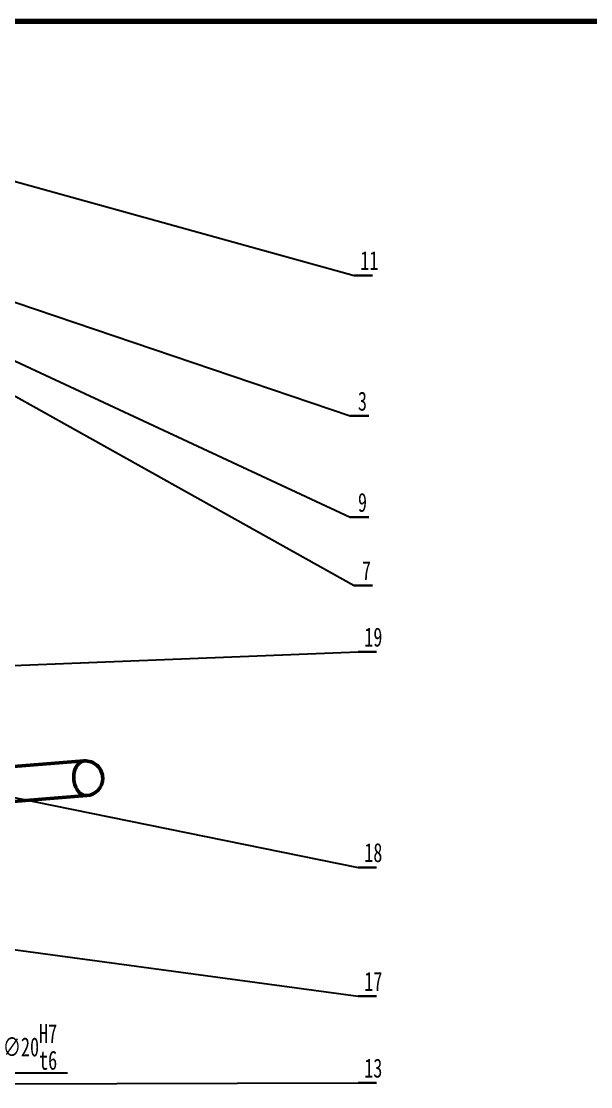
# Model space of a CAD drawing. Header units: millimetres. Extents: x 10 to 584, y 10 to 410.
# Drawn here: x 187.5 to 292.3, y 213.7 to 410 of the extents above; entities that cross this region are included whole.
import ezdxf

# ---------------------------------------------------------------- set-up
doc = ezdxf.new("R2010")
doc.units = ezdxf.units.MM
doc.header["$PDSIZE"] = -1
doc.layers.add('10', color=7, linetype='Continuous')
doc.styles.add('SLDTEXTSTYLE2', font='TXT', dxfattribs={"width": 0.7})
doc.dimstyles.new('SLDDIMSTYLE0', dxfattribs={"dimtxt": 3.5, "dimasz": 4.08, "dimexe": 0, "dimexo": 0.0625, "dimgap": 0.875, "dimtad": 1, "dimlfac": 5, "dimrnd": 1e-09, "dimzin": 12, "dimdsep": 46, "dimtxsty": 'SLDTEXTSTYLE2', "dimblk1": 'NONE', "dimsah": 1, "dimcen": 0, "dimadec": 0, "dimazin": 3, "dimtfac": 1, "dimtmove": 0, "dimatfit": 3, "dimldrblk": 'NONE', "dimfxl": 1, "dimfrac": 2, "dimtolj": 1, "dimarcsym": 0})
doc.dimstyles.new('SLDDIMSTYLE3', dxfattribs={"dimtxt": 0.18, "dimasz": 1.016, "dimexe": 0, "dimexo": 0.0625, "dimgap": 0, "dimtad": 0, "dimtih": 1, "dimtoh": 1, "dimdec": 0, "dimrnd": 1e-09, "dimzin": 0, "dimdsep": 46, "dimtxsty": 'Standard', "dimblk1": 'DOT', "dimblk2": 'DOT', "dimsah": 1, "dimcen": 0.09, "dimadec": 0, "dimazin": 0, "dimtfac": 1.016, "dimtdec": 0, "dimtofl": 0, "dimtmove": 0, "dimatfit": 3, "dimldrblk": 'DOT', "dimfxl": 1, "dimfrac": 2, "dimtolj": 1, "dimtzin": 0, "dimarcsym": 0})

# ---------------------------------------------------------------- blocks, each defined once
blk = doc.blocks.new('_D')
at = {"color": 0, "linetype": 'Continuous', "lineweight": -2, "transparency": 16777216}
for p, q in [((171.06, 216.2), (175.06, 216.2)), ((196, 216.2), (179.14, 216.2))]:
    blk.add_line(p, q, dxfattribs=at)
at = {"color": 0, "linetype": 'Continuous', "lineweight": 50, "transparency": 16777216}
blk.add_solid([(179.14, 216.88), (179.14, 215.52), (175.06, 216.2)], dxfattribs=at)
at = {"layer": 'Defpoints', "color": 0, "linetype": 'Continuous', "lineweight": 50, "transparency": 16777216}
for p in [(171.06, 216.2), (175.06, 216.2)]:
    blk.add_point(p, dxfattribs=at)
at = {"color": 0, "linetype": 'Continuous', "lineweight": 18, "transparency": 16777216, "insert": (184.1, 225.24), "char_height": 3.5, "attachment_point": 1, "style": 'SLDTEXTSTYLE2'}
blk.add_mtext('\\A1;∅20\\SH7^ t6;', dxfattribs=at)
blk = doc.blocks.new('_None')
blk = doc.blocks.new('SW_NOTE_0_1')
at = {"layer": '10', "color": 0}
for p, q in [((0, 0), (3.39, 0)), ((3.39, 0), (0, 0)), ((0, 0), (3.39, 0)), ((3.39, 0), (0, 0)), ((0, 0), (3.39, 0)), ((3.39, 0), (0, 0))]:
    blk.add_line(p, q, dxfattribs=at)
at = {"layer": '10', "color": 0, "insert": (2.78, 4.48), "char_height": 3.5, "attachment_point": 2, "style": 'SLDTEXTSTYLE2'}
blk.add_mtext('11', dxfattribs=at)
blk = doc.blocks.new('_Dot')
at = {"color": 0, "linetype": 'ByBlock', "lineweight": -2}
blk.add_line((-0.5, 0), (-1, 0), dxfattribs=at)
at = {"color": 0, "linetype": 'ByBlock', "const_width": 0.5}
blk.add_lwpolyline([(-0.25, 0, 1), (0.25, 0, 1)], format="xyb", close=True, dxfattribs=at)
blk = doc.blocks.new('SW_NOTE_0_3')
at = {"layer": '10', "color": 0}
for p, q in [((0, 0), (3.39, 0)), ((3.39, 0), (0, 0)), ((0, 0), (3.39, 0)), ((3.39, 0), (0, 0)), ((0, 0), (3.39, 0)), ((3.39, 0), (0, 0))]:
    blk.add_line(p, q, dxfattribs=at)
at = {"layer": '10', "color": 0, "insert": (2.24, 4.48), "char_height": 3.5, "attachment_point": 2, "style": 'SLDTEXTSTYLE2'}
blk.add_mtext('9', dxfattribs=at)
blk = doc.blocks.new('SW_NOTE_0_4')
at = {"layer": '10', "color": 0}
for p, q in [((0, 0), (3.39, 0)), ((3.39, 0), (0, 0)), ((0, 0), (3.39, 0)), ((3.39, 0), (0, 0)), ((0, 0), (3.39, 0)), ((3.39, 0), (0, 0))]:
    blk.add_line(p, q, dxfattribs=at)
at = {"layer": '10', "color": 0, "insert": (2.79, 4.48), "char_height": 3.5, "attachment_point": 2, "style": 'SLDTEXTSTYLE2'}
blk.add_mtext('19', dxfattribs=at)
blk = doc.blocks.new('SW_NOTE_0_5')
at = {"layer": '10', "color": 0}
for p, q in [((0, 0), (3.39, 0)), ((3.39, 0), (0, 0)), ((0, 0), (3.39, 0)), ((3.39, 0), (0, 0)), ((0, 0), (3.39, 0)), ((3.39, 0), (0, 0))]:
    blk.add_line(p, q, dxfattribs=at)
at = {"layer": '10', "color": 0, "insert": (2.79, 4.48), "char_height": 3.5, "attachment_point": 2, "style": 'SLDTEXTSTYLE2'}
blk.add_mtext('18', dxfattribs=at)
blk = doc.blocks.new('SW_NOTE_0_6')
at = {"layer": '10', "color": 0}
for p, q in [((0, 0), (3.39, 0)), ((3.39, 0), (0, 0)), ((0, 0), (3.39, 0)), ((3.39, 0), (0, 0)), ((0, 0), (3.39, 0)), ((3.39, 0), (0, 0))]:
    blk.add_line(p, q, dxfattribs=at)
at = {"layer": '10', "color": 0, "insert": (2.79, 4.48), "char_height": 3.5, "attachment_point": 2, "style": 'SLDTEXTSTYLE2'}
blk.add_mtext('17', dxfattribs=at)
blk = doc.blocks.new('SW_NOTE_0_7')
at = {"layer": '10', "color": 0}
for p, q in [((0, 0), (3.39, 0)), ((3.39, 0), (0, 0)), ((0, 0), (3.39, 0)), ((3.39, 0), (0, 0)), ((0, 0), (3.39, 0)), ((3.39, 0), (0, 0))]:
    blk.add_line(p, q, dxfattribs=at)
at = {"layer": '10', "color": 0, "insert": (2.78, 4.48), "char_height": 3.5, "attachment_point": 2, "style": 'SLDTEXTSTYLE2'}
blk.add_mtext('13', dxfattribs=at)
blk = doc.blocks.new('SW_NOTE_0_15')
at = {"layer": '10', "color": 0}
for p, q in [((0, 0), (3.39, 0)), ((3.39, 0), (0, 0)), ((0, 0), (3.39, 0)), ((3.39, 0), (0, 0)), ((0, 0), (3.39, 0)), ((3.39, 0), (0, 0))]:
    blk.add_line(p, q, dxfattribs=at)
at = {"layer": '10', "color": 0, "insert": (2.24, 4.48), "char_height": 3.5, "attachment_point": 2, "style": 'SLDTEXTSTYLE2'}
blk.add_mtext('7', dxfattribs=at)
blk = doc.blocks.new('SW_NOTE_0_16')
at = {"layer": '10', "color": 0}
for p, q in [((0, 0), (3.39, 0)), ((3.39, 0), (0, 0)), ((0, 0), (3.39, 0)), ((3.39, 0), (0, 0)), ((0, 0), (3.39, 0)), ((3.39, 0), (0, 0))]:
    blk.add_line(p, q, dxfattribs=at)
at = {"layer": '10', "color": 0, "insert": (2.24, 4.48), "char_height": 3.5, "attachment_point": 2, "style": 'SLDTEXTSTYLE2'}
blk.add_mtext('3', dxfattribs=at)

msp = doc.modelspace()

# ---------------------------------------------------------------- linework, layer by layer
at = {"color": 7, "linetype": 'Continuous', "lineweight": 70}
msp.add_line((10, 410), (584, 410), dxfattribs=at)
at = {"color": 7, "linetype": 'Continuous', "lineweight": 50}
for p, q in [((199.0298, 273.7157), (157.163, 270.3538)), ((157.7051, 263.9767), (199.542, 267.3362))]:
    msp.add_line(p, q, dxfattribs=at)
at = {"color": 7, "linetype": 'Continuous', "lineweight": 50, "flags": 128}
msp.add_lwpolyline([(199.0298, 273.7157), (198.8095, 273.6805), (198.5038, 273.5704), (198.2155, 273.3923), (197.9511, 273.1501), (197.7166, 272.8494), (197.5171, 272.4967), (197.3571, 272.1), (197.2402, 271.6682), (197.169, 271.2108), (197.1451, 270.7381), (197.169, 270.2607), (197.2402, 269.7892), (197.3571, 269.3342), (197.5171, 268.9058), (197.7166, 268.5136), (197.9511, 268.1663), (198.2155, 267.8718), (198.5038, 267.6365), (198.8095, 267.4658), (199.1259, 267.3635), (199.4459, 267.3318), (199.542, 267.3362)], dxfattribs=at)
at = {"color": 7, "linetype": 'Continuous', "lineweight": 50}
for start, end in [(0, 94.591007), (274.591007, 0)]:
    msp.add_arc((199.2859, 270.5259), 3.2, start, end, dxfattribs=at)

# ---------------------------------------------------------------- block references
at = {"layer": '10'}
for name, p in [('SW_NOTE_0_1', (248.7893, 363.1961)), ('SW_NOTE_0_16', (248.063, 337.2881)), ('SW_NOTE_0_3', (248.063, 318.6441)), ('SW_NOTE_0_15', (248.7893, 306.0533)), ('SW_NOTE_0_4', (249.5157, 293.8257)), ('SW_NOTE_0_5', (249.5157, 254.1162)), ('SW_NOTE_0_6', (249.5157, 230.3874)), ('SW_NOTE_0_7', (249.5157, 214.4068))]:
    msp.add_blockref(name, p, dxfattribs=at)

# ---------------------------------------------------------------- dimensions: what is measured, and where the dimension line sits
at = {"color": 7, "linetype": 'Continuous', "lineweight": 18}
dim = msp.add_diameter_dim_2p(p1=(171.0609, 216.2), p2=(175.0609, 216.2), text='<>\\SH7^ t6;', dimstyle='SLDDIMSTYLE0', dxfattribs=at)
dim.commit()
dim.dimension.update_dxf_attribs({"geometry": '_D', "text_midpoint": (189.6084, 221.1584)})

# ---------------------------------------------------------------- leaders
at = {"layer": '10'}
for points in [[(153.6094, 389.5743), (248.7893, 363.1961)], [(143.8161, 372.6937), (248.063, 337.2881)], [(144.1964, 367.0532), (248.063, 318.6441)], [(147.2778, 362.8122), (248.7893, 306.0533)], [(124.0475, 288.8408), (249.5157, 293.8257)], [(176.0309, 269.0427), (249.5157, 254.1162)], [(116.8739, 248.3138), (249.5157, 230.3874)], [(172.2993, 214.216), (249.5157, 214.4068)]]:
    msp.add_leader(points, dimstyle='SLDDIMSTYLE3', dxfattribs=at)

doc.saveas('drawing.dxf')
